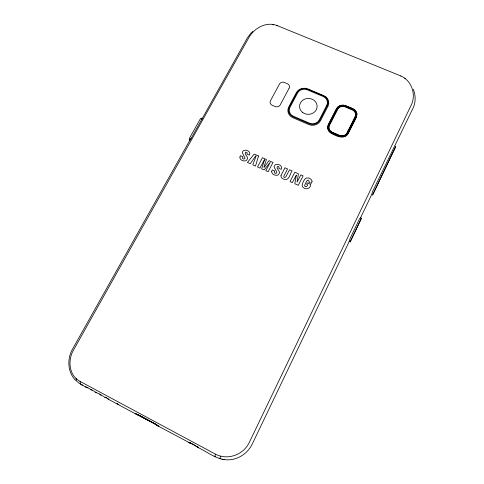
<?xml version="1.0" encoding="UTF-8"?>
<svg xmlns="http://www.w3.org/2000/svg" width="484" height="484" viewBox="0 0 484 484"><rect width="100%" height="100%" fill="white"/><g stroke="black" fill="none" stroke-linecap="round" stroke-linejoin="round"><path stroke-width="0.73" d="M349.188 241.226L349.17 241.534L350.017 238.703L359.479 218.943L360.532 217.691L360.423 218.036M138.091 414.897L135.121 413.572L138.733 414.963L154.221 423.294L158.879 426.434L188.645 442.309M190.218 140.033L247.209 38.157L250.791 33.317L252.836 31.387M360.55 217.818L371.67 194.592L372.486 191.773L413.136 107.962C415.913 102.088 415.671 95.154 413.276 89.201M349.23 241.468L252.327 443.889C248.123 452.77 239.102 459.243 229.216 459.8C217.649 460.599 208.253 452.322 198.404 447.706L193.098 444.209L188.264 442.249M190.974 138.255L72.624 348.946C66.925 358.723 67.476 372.269 75.71 380.478M201.574 119.385L202.282 118.828M158.879 426.434L155.618 424.178L139.217 415.387M108.833 399.07L104.453 397.128L105.675 397.37M94.664 391.447L90.218 389.469L91.409 389.777M89.963 388.918L85.565 386.934L86.842 387.236M103.987 396.541L99.698 394.563L100.944 394.829A1.918 0.375 25.3 0 1 101.253 394.884M221.866 459.207L224.509 459.594M117.394 403.529L116.971 403.529L118.828 404.624M276.763 25.428C266.164 21.411 254.439 28.048 249.06 37.262L73.731 349.678C67.476 359.848 68.71 375.439 80.108 381.434L215.441 454.155C227.51 460.677 243.525 454.772 249.254 442.509L411.515 104.49C416.222 94.114 411.467 80.411 400.788 75.94L276.763 25.428A22.675 5.53 -68.5 0 1 277.138 25.712M189.559 442.582L190.43 442.824M190.902 443.235L189.129 442.672L190.956 443.392A4.858 0.665 29.2 0 1 195.306 445.734L197.774 447.325L197.514 446.956M198.404 447.706L197.726 446.744M85.577 386.988L78.62 382.965M107.702 398.895L135.163 413.675M215.277 456.708A26.886 2.033 -63.8 0 1 215.441 454.155M404.854 78.335A21.816 1.555 -64.8 0 1 404.969 78.717M400.788 75.94A23.468 1.585 -65.9 0 1 400.855 76.103M272.45 24.381A21.03 5.034 -69.7 0 1 273.151 24.993M220.547 458.56A25.023 1.748 -65 0 1 220.565 456.043M82.631 385.052A25.87 7.012 -60.5 0 1 80.108 381.434M96.54 392.349A1.918 0.375 25.2 0 0 96.225 392.288L94.949 392.01L99.371 393.982A1.918 0.375 25.2 0 0 99.232 393.71M78.529 382.179A24.018 6.619 -59.1 0 1 76.139 378.47M106.365 397.546A1.918 0.375 25.4 0 1 106.795 397.709M91.839 389.82A1.918 0.369 25.1 0 1 92.226 389.941M87.543 387.418A1.912 0.369 25 0 1 87.979 387.587M201.411 118.725A2.16 0.641 -66.9 0 0 200.116 119.276L190.031 137.208A2.166 0.653 -66.4 0 0 189.268 139.604A2.166 0.653 -66.4 0 0 190.073 139.743M271.718 171.312C271.403 173.938 274.361 175.42 276.636 175.293A2.553 2.39 -4.3 0 0 278.784 174.192C281.736 171.451 275.444 168.892 277.35 166.502C278.348 165.843 279.734 167.367 278.711 168.263L281.222 169.382C283.237 166.327 278.651 163.423 275.94 164.548A3.007 2.807 -4.3 0 0 274.083 166.95L276.896 172.328L276.527 173.048L275.565 173.423L274.761 173.06L274.222 172.104L274.791 171.021L272.304 169.908L271.718 171.312M356.98 114.024L356.387 117.309L348.286 133.481C344.753 139.955 336.35 136.3 331.655 133.523C328.37 132.199 326.488 128.091 328.182 124.854L336.368 108.833C338.098 105.554 342.412 104.356 345.739 105.76C349.714 107.763 356.242 108.591 356.98 114.024M239.919 157.034C239.568 159.617 242.49 161.081 244.722 160.948A2.529 2.347 -9.7 0 0 246.864 159.859C249.829 157.197 243.64 154.62 245.551 152.291C246.544 151.637 247.905 153.144 246.87 154.021L249.339 155.122C251.384 152.127 246.852 149.235 244.184 150.367A2.977 2.759 -9.5 0 0 242.321 152.738L245.025 158.032L244.644 158.734L243.694 159.109L242.901 158.752L242.381 157.814L242.956 156.743L240.518 155.648L239.919 157.034M281.022 175.468C280.514 177.598 282.831 179.013 284.604 179.407C289.42 180.568 289.983 173.568 292.064 170.955L289.486 169.799L285.82 176.902L284.628 177.483L283.793 176.92L283.89 176.031L287.55 168.94L284.955 167.779L281.022 175.468M296.329 175.196L294.823 183.745L298.289 185.305L303.087 175.873L300.806 174.857L297.079 182.153L298.422 173.792L294.853 172.195L290.031 181.591L292.324 182.619L296.329 175.196M350.156 241.891L361.5 218.127L350.156 241.891M312.035 181.573L311.303 183.363L308.768 182.232L309.258 181.258C307.757 177.168 304.926 184.507 304.593 185.802C305.114 187.725 307.77 186.407 307.588 184.664L306.566 184.204L307.249 182.855L310.764 184.428C310.45 189.891 303.595 190.224 302.07 185.65C302.675 182.643 304.321 176.95 308.502 177.937C310.196 178.372 311.962 179.685 312.035 181.573M372.589 194.998L395.688 146.64L372.589 194.998M258.535 155.987L255.51 166.072L252.823 164.862L256.09 155.981L255.74 155.824L250.288 163.725L247.433 162.442L254.191 154.051L258.535 155.987M264.5 159.738L261.644 168.831L264.119 169.938L270.241 162.303L265.831 170.713L268.124 171.741L272.994 162.442L269.007 160.664L264.185 167.295L263.883 167.161L266.454 159.52L262.425 157.724L257.53 166.98L259.896 168.045L264.5 159.738M355.093 116.765L346.98 132.918A5.717 5.221 4 0 1 339.399 135.417L332.254 132.344A5.699 5.203 3 0 1 329.471 125.404L337.657 109.378A5.669 5.13 3.2 0 1 345.152 106.922L352.249 109.91A5.687 5.149 4.2 0 1 355.093 116.765M355.395 116.632L347.282 132.797A6.002 5.481 4 0 1 339.314 135.423L332.169 132.344A5.989 5.463 3 0 1 329.247 125.06L337.439 109.021A5.953 5.391 3.2 0 1 345.31 106.444L352.412 109.438A5.971 5.403 4.2 0 1 355.395 116.632M356.182 116.965L348.075 133.136A6.873 6.274 4 0 1 338.957 136.143L331.806 133.058A6.855 6.256 3 0 1 328.467 124.727L336.658 108.694A6.812 6.165 3.2 0 1 345.667 105.742L352.763 108.737A6.83 6.189 4.2 0 1 356.182 116.965M327.378 105.639L319.912 120.165A8.131 7.405 -0.2 0 1 309.07 123.722L293.123 116.85A8.083 7.345 -2.3 0 1 289.353 107.061L296.934 92.734A8.04 7.26 -1.7 0 1 307.624 89.25L323.457 95.923A8.089 7.314 0.3 0 1 327.378 105.639M327.989 106.159L320.535 120.679A8.833 8.04 -0.2 0 1 308.75 124.545L292.814 117.672A8.779 7.98 -2.3 0 1 288.724 107.037L296.299 92.722A8.736 7.883 -1.7 0 1 307.909 88.941L323.723 95.608A8.785 7.944 0.3 0 1 327.989 106.159M326.742 105.367L319.271 119.893A7.423 6.758 -0.2 0 1 309.373 123.136L293.431 116.269A7.381 6.709 -2.3 0 1 289.983 107.333L297.563 93.001A7.345 6.625 -1.7 0 1 307.328 89.818L323.161 96.498A7.387 6.679 0.3 0 1 326.742 105.367M289.129 88.155L280.182 104.931A3.703 3.358 -4.8 0 1 275.233 106.547L272.159 105.222A3.697 3.352 -5.2 0 1 270.477 100.763L279.462 84.065A3.672 3.303 -4.3 0 1 284.362 82.468L287.417 83.756A3.678 3.309 -3.9 0 1 289.129 88.155M158.074 425.962L157.518 425.539A3.836 0.448 27.1 0 0 155.394 424.25L140.082 416.01A3.824 0.442 27 0 0 137.504 414.77L135.968 414.044L154.275 423.554L158.074 425.962M302.681 112.488A8.791 7.968 -1 0 0 316.996 107.757A8.791 7.968 -1 0 0 305.362 98.893A8.791 7.968 -1 0 0 302.681 112.488"/></g></svg>
